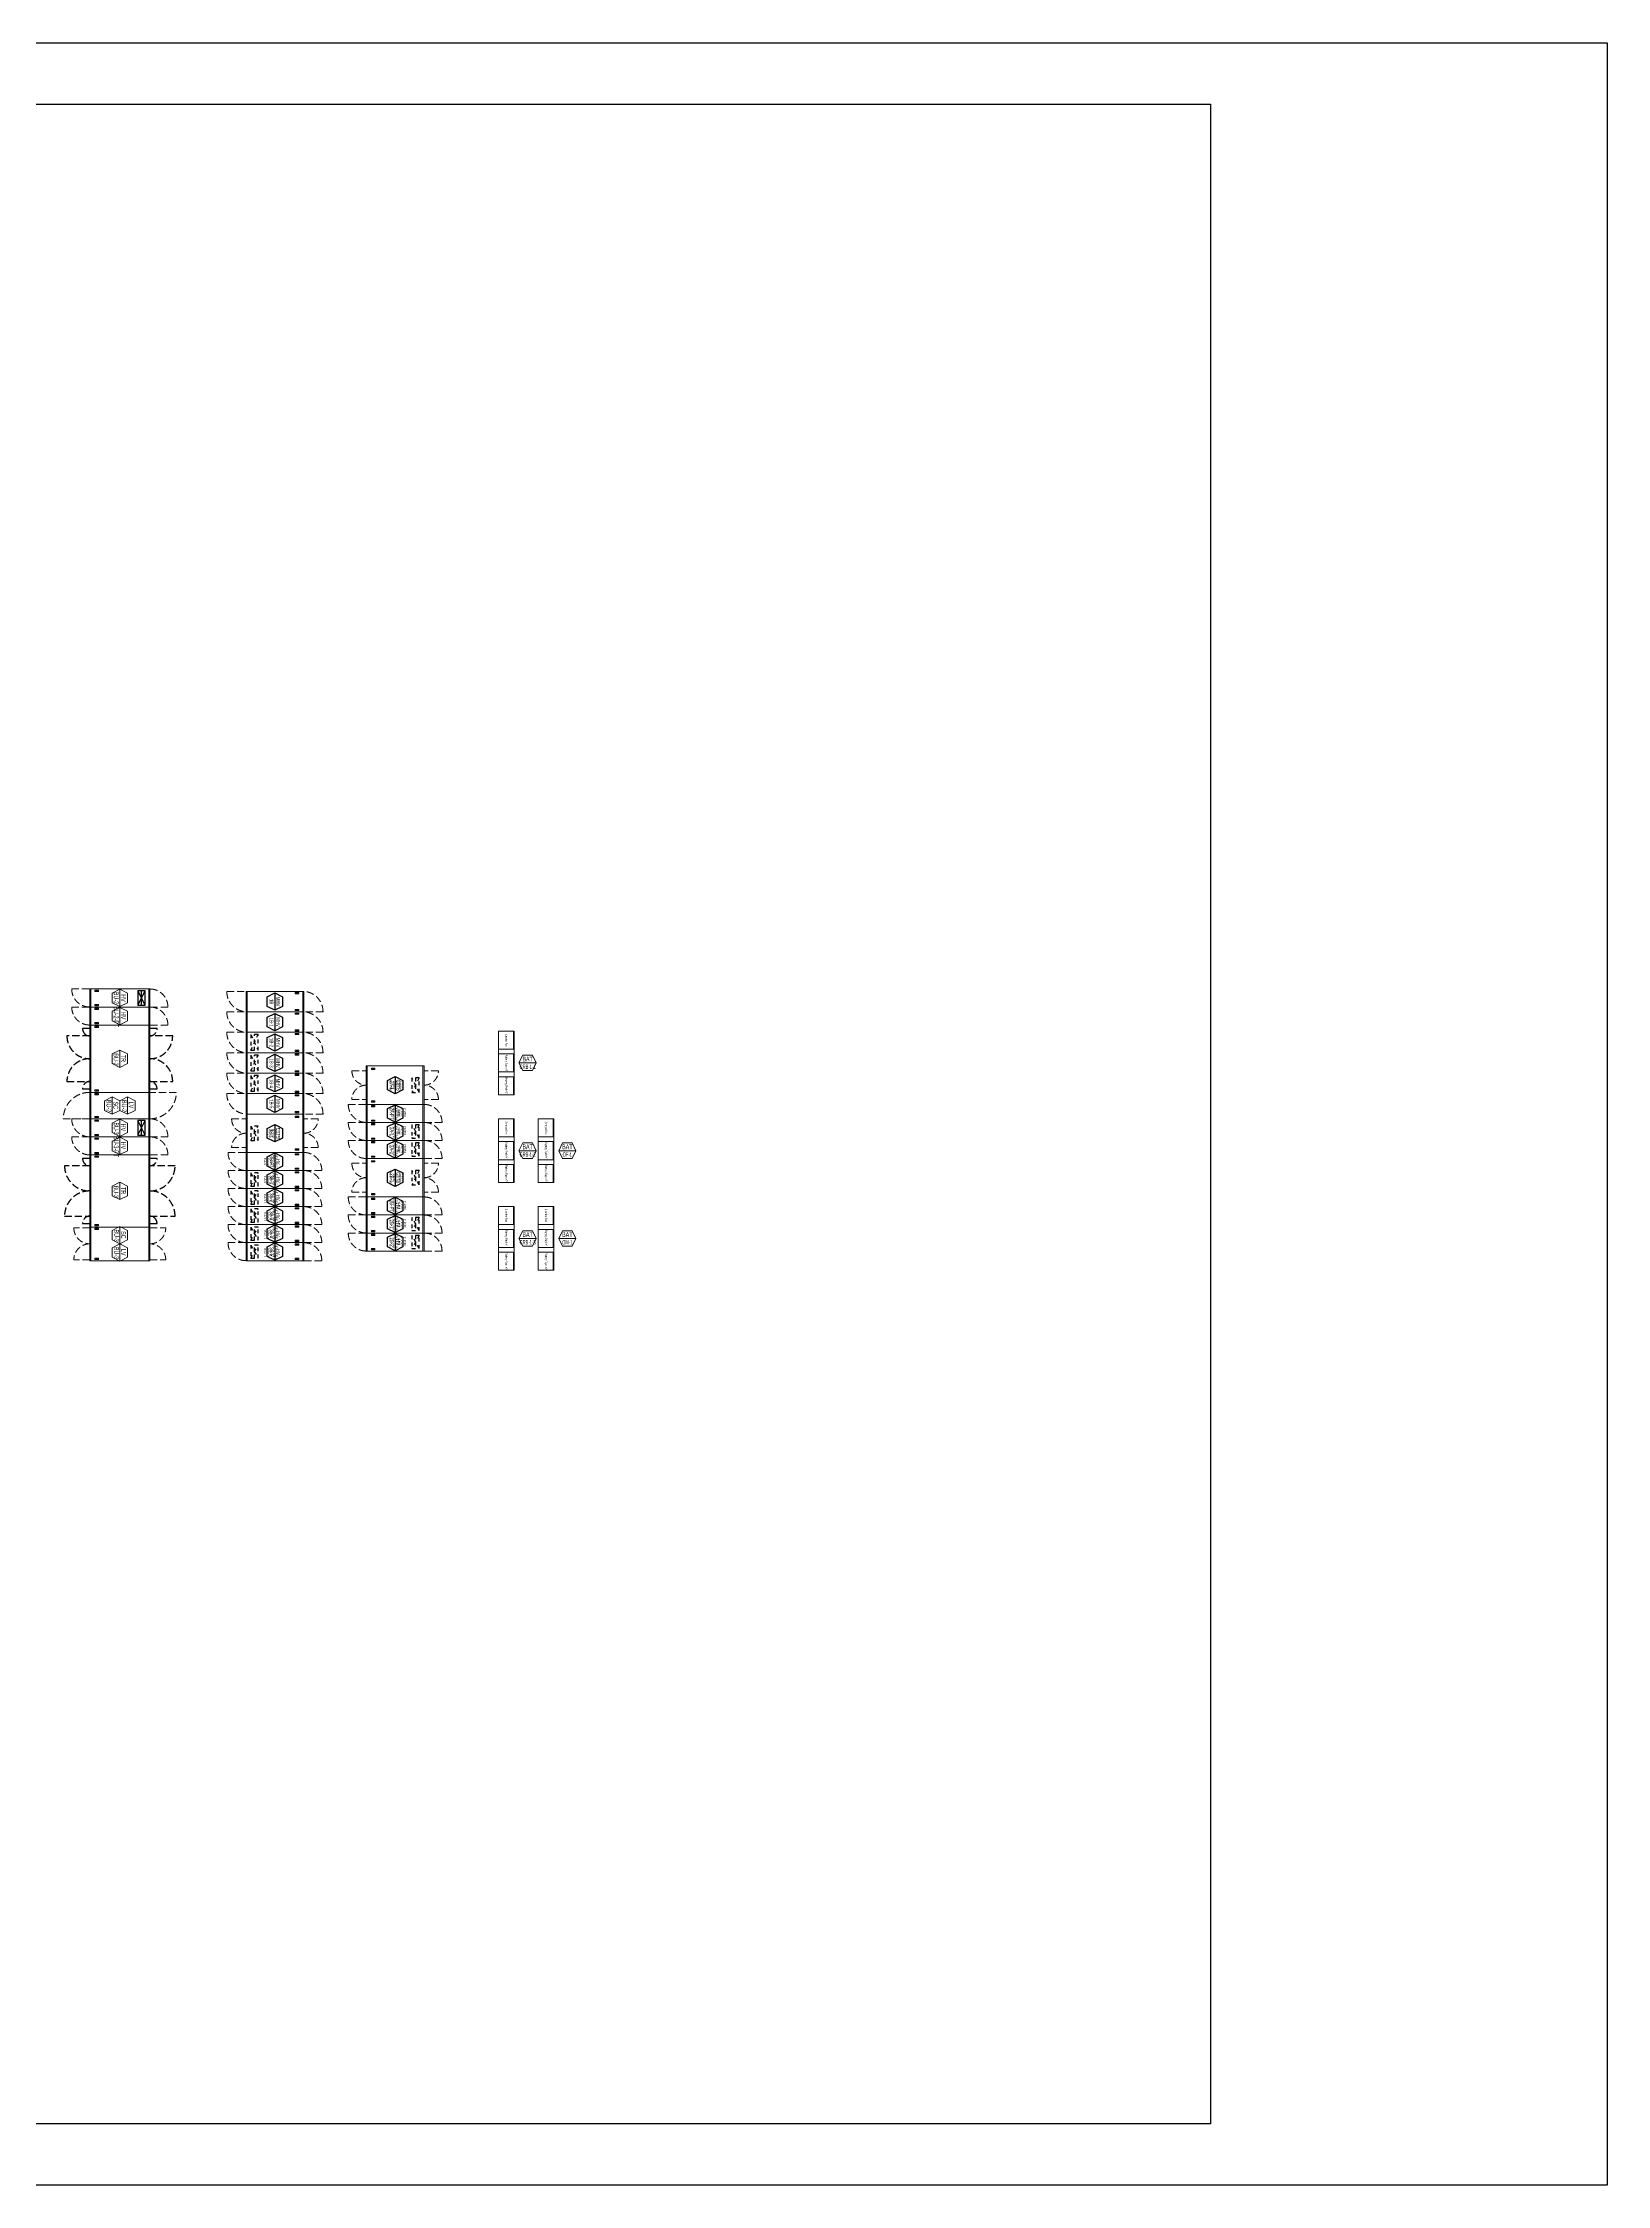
# Model space of a CAD drawing. Header units: millimetres. Extents: x 0 to 504600, y -356400 to 891000.
# Drawn here: x 313400 to 378450, y -356400 to -267300 of the extents above; entities that cross this region are included whole.
import ezdxf
from ezdxf.enums import TextEntityAlignment as Align

# ---------------------------------------------------------------- set-up
doc = ezdxf.new("R2010")
doc.units = ezdxf.units.MM
doc.header["$LTSCALE"] = 150
doc.linetypes.add('D1', pattern=[3, 1, -1, 1])
doc.linetypes.add('LH2', pattern=[2.85, 2, -0.85])
doc.layers.get('Defpoints').update_dxf_attribs({"color": 150})
doc.layers.add('-----31 Base Plan Equipment', color=5, linetype='Continuous', lineweight=0)
doc.layers.add('NOPLOT', color=191, linetype='Continuous', plot=False)
doc.styles.add('ELEC', font='')
doc.styles.add('WD', font='isocp2.shx', dxfattribs={"height": 75, "bigfont": 'whgtxt.shx'})
doc.styles.get('ELEC').set_extended_font_data('Dotum')

# ---------------------------------------------------------------- blocks, each defined once
blk = doc.blocks.new('A$C2e8f9a8b')
at = {"color": 0}
blk.add_line((30, 750), (30, 0), dxfattribs=at)
blk.add_lwpolyline([(650, 0), (0, 0), (0, 750), (650, 750)], close=True, dxfattribs=at)
blk = doc.blocks.new('1600X2400')
at = {"color": 8, "linetype": 'LH2'}
for p, q in [((-3000, 1400), (-2400, 1400)), ((600, 1400), (0, 1400)), ((-3000, 200), (-2400, 200)), ((600, 200), (0, 200))]:
    blk.add_line(p, q, dxfattribs=at)
at = {"linetype": 'Continuous'}
for p, q in [((-2360, 855), (-2360, 1600)), ((-42, 0), (-42, 1600)), ((-2360, 0), (-2360, 855))]:
    blk.add_line(p, q, dxfattribs=at)
at = {"linetype": 'D1'}
for p, q in [((-2040, 1505), (-2190, 1455)), ((-2040, 1455), (-2190, 1505)), ((-2040, 95), (-2190, 145)), ((-2040, 145), (-2190, 95))]:
    blk.add_line(p, q, dxfattribs=at)
blk.add_lwpolyline([(0, 1600), (0, 0), (-2400, 0), (-2400, 1600)], close=True)
for points in [[(-2190, 1505), (-2190, 1455), (-2040, 1455), (-2040, 1505)], [(-2190, 95), (-2190, 145), (-2040, 145), (-2040, 95)]]:
    blk.add_lwpolyline(points, close=True, dxfattribs=at)
at = {"color": 8, "linetype": 'LH2'}
for centre, start, end in [((-2400, 1400), 180, 270), ((0, 1400), 270, 0), ((-2400, 200), 90, 180), ((0, 200), 0, 90)]:
    blk.add_arc(centre, 600, start, end, dxfattribs=at)
blk = doc.blocks.new('750X2400')
at = {"color": 8, "linetype": 'LH2'}
for p, q in [((-3150, 750), (-2400, 750)), ((750, 0), (0, 0))]:
    blk.add_line(p, q, dxfattribs=at)
for p, q in [((-2360, 750), (-2360, 0)), ((-42, 750), (-42, 0))]:
    blk.add_line(p, q)
at = {"linetype": 'D1'}
for p, q in [((-2040, 700), (-2190, 650)), ((-2040, 650), (-2190, 700)), ((-2040, 50), (-2190, 100)), ((-2040, 100), (-2190, 50))]:
    blk.add_line(p, q, dxfattribs=at)
blk.add_lwpolyline([(-2400, 750), (-2400, 0), (0, 0), (0, 750)], close=True)
for points in [[(-2190, 700), (-2190, 650), (-2040, 650), (-2040, 700)], [(-2190, 50), (-2190, 100), (-2040, 100), (-2040, 50)]]:
    blk.add_lwpolyline(points, close=True, dxfattribs=at)
at = {"color": 8, "linetype": 'LH2'}
for centre, start, end in [((-2400, 750), 180, 270), ((0, 0), 0, 90)]:
    blk.add_arc(centre, 750, start, end, dxfattribs=at)
blk = doc.blocks.new('850X2400')
at = {"color": 8, "linetype": 'LH2'}
for p, q in [((-3200, 850), (-2400, 850)), ((800, 0), (0, 0))]:
    blk.add_line(p, q, dxfattribs=at)
for p, q in [((-2360, 850), (-2360, 0)), ((-40, 850), (-40, 0))]:
    blk.add_line(p, q)
at = {"linetype": 'D1'}
for p, q in [((-2040, 800), (-2190, 750)), ((-2040, 750), (-2190, 800)), ((-2040, 50), (-2190, 100)), ((-2040, 100), (-2190, 50))]:
    blk.add_line(p, q, dxfattribs=at)
blk.add_lwpolyline([(-2400, 850), (-2400, 0), (0, 0), (0, 850)], close=True)
for points in [[(-2190, 800), (-2190, 750), (-2040, 750), (-2040, 800)], [(-2190, 50), (-2190, 100), (-2040, 100), (-2040, 50)]]:
    blk.add_lwpolyline(points, close=True, dxfattribs=at)
at = {"color": 8, "linetype": 'LH2'}
for centre, start, end in [((-2356, 843), 179.51561, 267.01298), ((-44, 7), 359.51561, 87.01298)]:
    blk.add_arc(centre, 844, start, end, dxfattribs=at)
blk = doc.blocks.new('750X2500')
at = {"color": 8, "linetype": 'LH2'}
for p, q in [((-3250, 750), (-2458, 750)), ((750, 0), (-42, 0))]:
    blk.add_line(p, q, dxfattribs=at)
for p, q in [((-2460, 750), (-2460, 0)), ((-210, 700), (-360, 650)), ((-360, 700), (-210, 650)), ((-210, 50), (-360, 100)), ((-360, 50), (-210, 100)), ((-40, 750), (-40, 0))]:
    blk.add_line(p, q)
for points in [[(-2500, 750), (-2500, 0), (0, 0), (0, 750)], [(-360, 700), (-210, 700), (-210, 650), (-360, 650)], [(-360, 50), (-210, 50), (-210, 100), (-360, 100)]]:
    blk.add_lwpolyline(points, close=True)
for centre, start, end in [((-2500, 750), 180, 270), ((0, 0), 0, 90)]:
    blk.add_arc(centre, 750, start, end, dxfattribs=at)
blk = doc.blocks.new('1400X2500')
at = {"color": 8, "linetype": 'LH2'}
for p, q in [((-2500, 1360, 0), (-3160, 1360, 0)), ((0, 1360, 0), (660, 1360, 0)), ((-2500, 40, 0), (-3160, 40, 0)), ((0, 40, 0), (660, 40, 0))]:
    blk.add_line(p, q, dxfattribs=at)
for p, q in [((-2458, 0, 0), (-2458, 1400, 0)), ((-360, 1350, 0), (-210, 1300, 0)), ((-360, 1300, 0), (-210, 1350, 0)), ((-40, 0), (-40, 1400)), ((-360, 100, 0), (-210, 50, 0)), ((-360, 50, 0), (-210, 100, 0))]:
    blk.add_line(p, q)
for points in [[(0, 0), (0, 1400), (-2500, 1400), (-2500, 0)], [(-210, 1350), (-210, 1300), (-360, 1300), (-360, 1350)], [(-210, 100), (-210, 50), (-360, 50), (-360, 100)]]:
    blk.add_lwpolyline(points, close=True)
for centre, start, end in [((-2500, 1360, 0), 180, 270), ((0, 1360, 0), 270, 0), ((-2500, 40, 0), 90, 180), ((0, 40, 0), 0, 90)]:
    blk.add_arc(centre, 660, start, end, dxfattribs=at)
blk = doc.blocks.new('1100X2500')
for p, q in [((-2460, 1100), (-2460, 0)), ((-210, 1050), (-360, 1000)), ((-360, 1050), (-210, 1000)), ((-40, 1100), (-40, 0)), ((-210, 50), (-360, 100)), ((-360, 50), (-210, 100))]:
    blk.add_line(p, q)
at = {"color": 8, "linetype": 'LH2'}
for p, q in [((1100, 1100), (-42, 1100)), ((-3600, 0), (-2458, 0))]:
    blk.add_line(p, q, dxfattribs=at)
at = {"elevation": 0}
for points in [[(-2500, 1100), (-2500, 0), (0, 0), (0, 1100)], [(-360, 1050), (-210, 1050), (-210, 1000), (-360, 1000)], [(-360, 50), (-210, 50), (-210, 100), (-360, 100)]]:
    blk.add_lwpolyline(points, close=True, dxfattribs=at)
at = {"color": 8, "linetype": 'LH2'}
for centre, start, end in [((-2500, 0), 90, 180), ((0, 1100), 270, 0)]:
    blk.add_arc(centre, 1100, start, end, dxfattribs=at)

msp = doc.modelspace()

# ---------------------------------------------------------------- linework, layer by layer
at = {"layer": '-----31 Base Plan Equipment'}
for p, q in [((315390, -310950, 0), (315390, -308150, 0)), ((315710, -308250, 0), (315560, -308200, 0)), ((315710, -308200, 0), (315560, -308250, 0)), ((317810, -310950, 0), (317810, -308150, 0)), ((315710, -310900, 0), (315560, -310850, 0)), ((315710, -310850, 0), (315560, -310900, 0)), ((315390, -316550), (315390, -313550)), ((315710, -313650), (315560, -313600)), ((315710, -313600), (315560, -313650)), ((317810, -316550), (317810, -313550)), ((321850, -315450), (321850, -317950)), ((315710, -316500), (315560, -316450)), ((315710, -316450), (315560, -316500))]:
    msp.add_line(p, q, dxfattribs=at)
at = {"layer": '-----31 Base Plan Equipment', "elevation": 0}
for points in [[(316600, -306665), (316600, -307385), (316920, -307225), (316920, -306825), (316600, -306665), (316280, -306825), (316280, -307225), (316600, -307385)], [(316600, -307415), (316600, -308135), (316920, -307975), (316920, -307575), (316600, -307415), (316280, -307575), (316280, -307975), (316600, -308135)], [(316600, -309190), (316600, -309910), (316920, -309750), (316920, -309350), (316600, -309190), (316280, -309350), (316280, -309750), (316600, -309910)], [(316280, -311140), (316280, -311860), (316600, -311700), (316600, -311300), (316280, -311140), (315960, -311300), (315960, -311700), (316280, -311860)], [(316920, -311140), (316920, -311860), (317240, -311700), (317240, -311300), (316920, -311140), (316600, -311300), (316600, -311700), (316920, -311860)], [(316600, -312065), (316600, -312785), (316920, -312625), (316920, -312225), (316600, -312065), (316280, -312225), (316280, -312625), (316600, -312785)], [(316600, -312815), (316600, -313535), (316920, -313375), (316920, -312975), (316600, -312815), (316280, -312975), (316280, -313375), (316600, -313535)], [(333920, -313375), (333200, -313375), (333360, -313055), (333760, -313055), (333920, -313375), (333760, -313695), (333360, -313695), (333200, -313375)], [(333920, -317025), (333200, -317025), (333360, -316705), (333760, -316705), (333920, -317025), (333760, -317345), (333360, -317345), (333200, -317025)]]:
    msp.add_lwpolyline(points, dxfattribs=at)
at = {"layer": '-----31 Base Plan Equipment', "lineweight": -2}
for points in [[(323050, -306815), (323050, -307535), (322730, -307375), (322730, -306975), (323050, -306815), (323370, -306975), (323370, -307375), (323050, -307535)], [(323050, -307665), (323050, -308385), (322730, -308225), (322730, -307825), (323050, -307665), (323370, -307825), (323370, -308225), (323050, -308385)], [(323050, -308515), (323050, -309235), (322730, -309075), (322730, -308675), (323050, -308515), (323370, -308675), (323370, -309075), (323050, -309235)], [(323050, -309365), (323050, -310085), (322730, -309925), (322730, -309525), (323050, -309365), (323370, -309525), (323370, -309925), (323050, -310085)], [(323050, -310215), (323050, -310935), (322730, -310775), (322730, -310375), (323050, -310215), (323370, -310375), (323370, -310775), (323050, -310935)], [(328050, -310290), (328050, -311010), (327730, -310850), (327730, -310450), (328050, -310290), (328370, -310450), (328370, -310850), (328050, -311010)], [(323050, -311065), (323050, -311785), (322730, -311625), (322730, -311225), (323050, -311065), (323370, -311225), (323370, -311625), (323050, -311785)], [(328050, -311465), (328050, -312185), (327730, -312025), (327730, -311625), (328050, -311465), (328370, -311625), (328370, -312025), (328050, -312185)], [(323050, -312290), (323050, -313010), (322730, -312850), (322730, -312450), (323050, -312290), (323370, -312450), (323370, -312850), (323050, -313010)], [(328050, -312215), (328050, -312935), (327730, -312775), (327730, -312375), (328050, -312215), (328370, -312375), (328370, -312775), (328050, -312935)], [(323050, -313465), (323050, -314185), (322730, -314025), (322730, -313625), (323050, -313465), (323370, -313625), (323370, -314025), (323050, -314185)], [(328050, -312965), (328050, -313685), (327730, -313525), (327730, -313125), (328050, -312965), (328370, -313125), (328370, -313525), (328050, -313685)], [(323050, -314215), (323050, -314935), (322730, -314775), (322730, -314375), (323050, -314215), (323370, -314375), (323370, -314775), (323050, -314935)], [(328050, -314140), (328050, -314860), (327730, -314700), (327730, -314300), (328050, -314140), (328370, -314300), (328370, -314700), (328050, -314860)], [(323050, -314965), (323050, -315685), (322730, -315525), (322730, -315125), (323050, -314965), (323370, -315125), (323370, -315525), (323050, -315685)], [(328050, -315315), (328050, -316035), (327730, -315875), (327730, -315475), (328050, -315315), (328370, -315475), (328370, -315875), (328050, -316035)], [(323050, -315715), (323050, -316435), (322730, -316275), (322730, -315875), (323050, -315715), (323370, -315875), (323370, -316275), (323050, -316435)], [(328050, -316065), (328050, -316785), (327730, -316625), (327730, -316225), (328050, -316065), (328370, -316225), (328370, -316625), (328050, -316785)], [(323050, -316465), (323050, -317185), (322730, -317025), (322730, -316625), (323050, -316465), (323370, -316625), (323370, -317025), (323050, -317185)], [(328050, -316815), (328050, -317535), (327730, -317375), (327730, -316975), (328050, -316815), (328370, -316975), (328370, -317375), (328050, -317535)], [(323050, -317215), (323050, -317935), (322730, -317775), (322730, -317375), (323050, -317215), (323370, -317375), (323370, -317775), (323050, -317935)]]:
    msp.add_lwpolyline(points, dxfattribs=at)
at = {"layer": '-----31 Base Plan Equipment', "elevation": 0}
for points in [[(315350, -310950), (315350, -308150), (317850, -308150), (317850, -310950)], [(315560, -308250), (315560, -308200), (315710, -308200), (315710, -308250)], [(315560, -310900), (315560, -310850), (315710, -310850), (315710, -310900)], [(332350, -312050), (333000, -312050), (333000, -314700), (332350, -314700)], [(332350, -315700), (333000, -315700), (333000, -318350), (332350, -318350)]]:
    msp.add_lwpolyline(points, close=True, dxfattribs=at)
at = {"layer": '-----31 Base Plan Equipment'}
for points in [[(332350, -308400), (333000, -308400), (333000, -311050), (332350, -311050)], [(334000, -312050), (334650, -312050), (334650, -314700), (334000, -314700)], [(315350, -316550), (315350, -313550), (317850, -313550), (317850, -316550)], [(315560, -313650), (315560, -313600), (315710, -313600), (315710, -313650)], [(334000, -315700), (334650, -315700), (334650, -318350), (334000, -318350)], [(315560, -316500), (315560, -316450), (315710, -316450), (315710, -316500)]]:
    msp.add_lwpolyline(points, close=True, dxfattribs=at)
for points in [[(333920, -309725), (333200, -309725), (333360, -309405), (333760, -309405), (333920, -309725), (333760, -310045), (333360, -310045), (333200, -309725)], [(335570, -313375), (334850, -313375), (335010, -313055), (335410, -313055), (335570, -313375), (335410, -313695), (335010, -313695), (334850, -313375)], [(316600, -314690), (316600, -315410), (316920, -315250), (316920, -314850), (316600, -314690), (316280, -314850), (316280, -315250), (316600, -315410)], [(316600, -316530), (316600, -317250), (316920, -317090), (316920, -316690), (316600, -316530), (316280, -316690), (316280, -317090), (316600, -317250)], [(335570, -317025), (334850, -317025), (335010, -316705), (335410, -316705), (335570, -317025), (335410, -317345), (335010, -317345), (334850, -317025)], [(316600, -317250), (316600, -317970), (316920, -317810), (316920, -317410), (316600, -317250), (316280, -317410), (316280, -317810), (316600, -317970)]]:
    msp.add_lwpolyline(points, dxfattribs=at)
at = {"color": 8, "linetype": 'LH2', "elevation": 0}
for points in [[(315350, -308300), (315050, -308300, 0.414214), (315350, -308600), (314400, -308600, 0.414214), (315350, -309550, 0.414214), (314400, -310500), (315350, -310500, 0.414214), (315050, -310800), (315350, -310800)], [(317850, -310800), (318150, -310800, 0.414214), (317850, -310500), (318800, -310500, 0.414214), (317850, -309550, 0.414214), (318800, -308600), (317850, -308600, 0.414214), (318150, -308300), (317850, -308300)], [(315350, -313700), (315050, -313700, 0.414214), (315350, -314000), (314300, -314000, 0.414214), (315350, -315050, 0.414214), (314300, -316100), (315350, -316100, 0.414214), (315050, -316400), (315350, -316400)], [(317850, -316400), (318150, -316400, 0.414214), (317850, -316100), (318900, -316100, 0.414214), (317850, -315050, 0.414214), (318900, -314000), (317850, -314000, 0.414214), (318150, -313700), (317850, -313700)]]:
    msp.add_lwpolyline(points, format="xyb", dxfattribs=at)
at = {"layer": 'Defpoints'}
for points in [[(252300, -267300), (378450, -267300), (378450, -356400), (252300, -356400)], [(256950, -269850), (361950, -269850), (361950, -353850), (256950, -353850)]]:
    msp.add_lwpolyline(points, close=True, dxfattribs=at)
at = {"layer": 'NOPLOT'}
for p, q in [((317350, -307325, 0), (317650, -306725, 0)), ((317650, -307325, 0), (317350, -306725, 0)), ((317500, -307325, 0), (317500, -306725, 0)), ((317350, -312725, 0), (317650, -312125, 0)), ((317650, -312725, 0), (317350, -312125, 0)), ((317500, -312725, 0), (317500, -312125, 0))]:
    msp.add_line(p, q, dxfattribs=at)
at = {"layer": 'NOPLOT', "linetype": 'D1'}
for p, q in [((322050, -309200), (322350, -308550)), ((322050, -308550), (322350, -309200)), ((322200, -309200), (322200, -308550)), ((322050, -310050), (322350, -309400)), ((322050, -309400), (322350, -310050)), ((322200, -310050), (322200, -309400)), ((322050, -310900), (322350, -310250)), ((322050, -310250), (322350, -310900)), ((322200, -310900), (322200, -310250)), ((329050, -310350), (328750, -310950)), ((329050, -310950), (328750, -310350)), ((328900, -310350), (328900, -310950)), ((322050, -312950), (322350, -312350)), ((322050, -312350), (322350, -312950)), ((322200, -312950), (322200, -312350)), ((329050, -312300), (328750, -312850)), ((329050, -312850), (328750, -312300)), ((328900, -312300), (328900, -312850)), ((329050, -313050), (328750, -313600)), ((329050, -313600), (328750, -313050)), ((328900, -313050), (328900, -313600)), ((322050, -314850), (322350, -314300)), ((322050, -314300), (322350, -314850)), ((322200, -314850), (322200, -314300)), ((329050, -314200), (328750, -314800)), ((329050, -314800), (328750, -314200)), ((328900, -314200), (328900, -314800)), ((322050, -315600), (322350, -315050)), ((322050, -315050), (322350, -315600)), ((322200, -315600), (322200, -315050)), ((322050, -316350), (322350, -315800)), ((322050, -315800), (322350, -316350)), ((322200, -316350), (322200, -315800)), ((329050, -316150), (328750, -316700)), ((329050, -316700), (328750, -316150)), ((328900, -316150), (328900, -316700)), ((322050, -317100), (322350, -316550)), ((322050, -316550), (322350, -317100)), ((322200, -317100), (322200, -316550)), ((329050, -316900), (328750, -317450)), ((329050, -317450), (328750, -316900)), ((328900, -316900), (328900, -317450)), ((322050, -317850), (322350, -317300)), ((322050, -317300), (322350, -317850)), ((322200, -317850), (322200, -317300))]:
    msp.add_line(p, q, dxfattribs=at)
at = {"layer": 'NOPLOT', "elevation": 0}
for points in [[(317350, -307325), (317650, -307325), (317650, -306725), (317350, -306725)], [(317350, -312725), (317650, -312725), (317650, -312125), (317350, -312125)]]:
    msp.add_lwpolyline(points, close=True, dxfattribs=at)
at = {"layer": 'NOPLOT', "linetype": 'D1'}
for points in [[(322350, -309200), (322350, -308550), (322050, -308550), (322050, -309200)], [(322350, -310050), (322350, -309400), (322050, -309400), (322050, -310050)], [(322350, -310900), (322350, -310250), (322050, -310250), (322050, -310900)], [(328750, -310350), (328750, -310950), (329050, -310950), (329050, -310350)], [(322350, -312950), (322350, -312350), (322050, -312350), (322050, -312950)], [(328750, -312300), (328750, -312850), (329050, -312850), (329050, -312300)], [(328750, -313050), (328750, -313600), (329050, -313600), (329050, -313050)], [(322350, -314850), (322350, -314300), (322050, -314300), (322050, -314850)], [(328750, -314200), (328750, -314800), (329050, -314800), (329050, -314200)], [(322350, -315600), (322350, -315050), (322050, -315050), (322050, -315600)], [(322350, -316350), (322350, -315800), (322050, -315800), (322050, -316350)], [(328750, -316150), (328750, -316700), (329050, -316700), (329050, -316150)], [(322350, -317100), (322350, -316550), (322050, -316550), (322050, -317100)], [(328750, -316900), (328750, -317450), (329050, -317450), (329050, -316900)], [(322350, -317850), (322350, -317300), (322050, -317300), (322050, -317850)]]:
    msp.add_lwpolyline(points, close=True, dxfattribs=at)

# ---------------------------------------------------------------- block references
at = {"layer": '-----31 Base Plan Equipment', "rotation": 180}
for name, p in [('750X2500', (315350, -306650, 0)), ('850X2400', (321850, -306750)), ('750X2500', (315350, -307400, 0)), ('850X2400', (321850, -307600)), ('850X2400', (321850, -308450)), ('A$C2e8f9a8b', (333000, -308400)), ('850X2400', (321850, -309300)), ('A$C2e8f9a8b', (333000, -309350)), ('1100X2500', (315350, -310950, 0)), ('850X2400', (321850, -310150)), ('A$C2e8f9a8b', (333000, -310300)), ('850X2400', (321850, -311000)), ('750X2500', (315350, -312050, 0)), ('1600X2400', (321850, -311850)), ('A$C2e8f9a8b', (333000, -312050)), ('A$C2e8f9a8b', (334650, -312050)), ('750X2500', (315350, -312800, 0)), ('750X2400', (321850, -313450)), ('A$C2e8f9a8b', (333000, -313000)), ('A$C2e8f9a8b', (334650, -313000)), ('750X2400', (321850, -314200)), ('A$C2e8f9a8b', (333000, -313950)), ('A$C2e8f9a8b', (334650, -313950)), ('750X2400', (321850, -314950)), ('750X2400', (321850, -315700)), ('A$C2e8f9a8b', (333000, -315700)), ('A$C2e8f9a8b', (334650, -315700)), ('1400X2500', (315350, -316550)), ('750X2400', (321850, -316450)), ('A$C2e8f9a8b', (333000, -316650)), ('A$C2e8f9a8b', (334650, -316650)), ('750X2400', (321850, -317200)), ('A$C2e8f9a8b', (333000, -317600)), ('A$C2e8f9a8b', (334650, -317600))]:
    msp.add_blockref(name, p, dxfattribs=at)
at = {"layer": '-----31 Base Plan Equipment'}
for name, p in [('1600X2400', (329250, -311450)), ('750X2400', (329250, -312200)), ('750X2400', (329250, -312950)), ('750X2400', (329250, -313700)), ('1600X2400', (329250, -315300)), ('750X2400', (329250, -316050)), ('750X2400', (329250, -316800)), ('750X2400', (329250, -317550))]:
    msp.add_blockref(name, p, dxfattribs=at)

# ---------------------------------------------------------------- texts
at = {"layer": '-----31 Base Plan Equipment', "style": 'ELEC'}
for s, height, width, p in [('BU-2', 200, 0.7, (316448, -307025, 0)), ('HV', 200, 0.7, (316751, -307025, 0)), ('BU-2-PT', 200, 0.7, (316448, -307805, 0)), ('HV', 200, 0.7, (316751, -307758, 0)), ('Junction Box', 100, 0.6, (332675, -308775)), ('BU-2', 200, 0.7, (316442, -309583, 0)), ('TR', 200, 0.7, (316751, -309538, 0)), ('Battery Rack #1', 100, 0.6, (332675, -309725)), ('Battery Rack #2', 100, 0.6, (332675, -310675)), ('BU-2', 200, 0.7, (316147, -311521, 0)), ('SC', 200, 0.7, (316431, -311489, 0)), ('BU-2', 200, 0.7, (316787, -311521, 0)), ('LV', 200, 0.7, (317071, -311474, 0)), ('BU-3', 200, 0.7, (316448, -312455, 0)), ('HV', 200, 0.7, (316751, -312408, 0)), ('Junction Box', 100, 0.6, (332675, -312425)), ('Junction Box', 100, 0.6, (334325, -312425)), ('BU-3-PT', 200, 0.7, (316448, -313205, 0)), ('HV', 200, 0.7, (316751, -313158, 0)), ('Battery Rack #1', 100, 0.6, (332675, -313375)), ('Battery Rack #1', 100, 0.6, (334325, -313375)), ('Battery Rack #2', 100, 0.6, (332675, -314325)), ('Battery Rack #2', 100, 0.6, (334325, -314325)), ('BU-3', 200, 0.7, (316442, -315083)), ('TR', 200, 0.7, (316751, -315038)), ('Junction Box', 100, 0.6, (332675, -316075)), ('Junction Box', 100, 0.6, (334325, -316075)), ('BU-3', 200, 0.7, (316467, -316911)), ('SC', 200, 0.7, (316751, -316879)), ('Battery Rack #1', 100, 0.6, (332675, -317025)), ('Battery Rack #1', 100, 0.6, (334325, -317025)), ('BU-3', 200, 0.7, (316467, -317631)), ('LV', 200, 0.7, (316751, -317599)), ('Battery Rack #2', 100, 0.6, (332675, -317975)), ('Battery Rack #2', 100, 0.6, (334325, -317975))]:
    msp.add_text(s, height=height, rotation=270, dxfattribs=dict(at, width=width)).set_placement(p, align=Align.MIDDLE_CENTER)
at = {"layer": '-----31 Base Plan Equipment', "lineweight": -2, "style": 'ELEC', "width": 0.7}
for s, p in [('1B', (322910, -307179)), ('MHV', (323182, -307177)), ('1B-1', (322910, -308029)), ('MHV', (323182, -308027)), ('1B-2', (322910, -308879)), ('MHV', (323182, -308877)), ('1B-3', (322910, -309729)), ('MHV', (323182, -309727)), ('1B-4', (322910, -310579)), ('MHV', (323182, -310577)), ('2A-1', (327910, -310654)), ('CTTS', (328182, -310652)), ('1B-5', (322910, -311429)), ('MHV', (323182, -311427)), ('2A-PT', (327910, -311829)), ('HV', (328182, -311827)), ('3B-1', (322910, -312654)), ('CTTS', (323182, -312652)), ('2A-1', (327910, -312579)), ('HV', (328182, -312577)), ('3B-PT', (322910, -313829)), ('2A-2', (327910, -313329)), ('HV', (328182, -313327)), ('3B-1', (322910, -314579)), ('HV', (323182, -313827)), ('HV', (323182, -314577)), ('2B-1', (327910, -314504)), ('CTTS', (328182, -314502)), ('3B-2', (322910, -315329)), ('HV', (323182, -315327)), ('3B-3', (322910, -316079)), ('HV', (323182, -316077)), ('2B-PT', (327910, -315679)), ('2B-1', (327910, -316429)), ('HV', (328182, -315677)), ('3B-4', (322910, -316829)), ('HV', (323182, -316827)), ('2B-2', (327910, -317179)), ('HV', (328182, -316427)), ('HV', (328182, -317177)), ('3B-5', (322910, -317579)), ('HV', (323182, -317577))]:
    msp.add_text(s, height=160, rotation=270, dxfattribs=at).set_placement(p, align=Align.MIDDLE)
at = {"layer": '-----31 Base Plan Equipment', "style": 'ELEC'}
for s, height, width, p in [('CRB-1-1', 180, 0.6, (333560, -309885)), ('BAT', 200, 0.7, (333560, -309565)), ('CRB-1-2', 180, 0.6, (333560, -313535)), ('BAT', 200, 0.7, (333560, -313215)), ('BAT', 200, 0.7, (335210, -313215)), ('OF-1', 180, 0.6, (335210, -313535)), ('CRB-1-3', 180, 0.6, (333560, -317185)), ('BAT', 200, 0.7, (333560, -316865)), ('OM-1', 180, 0.6, (335210, -317185)), ('BAT', 200, 0.7, (335210, -316865))]:
    msp.add_text(s, height=height, dxfattribs=dict(at, width=width)).set_placement(p, align=Align.MIDDLE_CENTER)
at = {"layer": 'NOPLOT', "linetype": 'D1', "style": 'WD'}
for s, rotation, p in [('7.2kV CTTS', 90, (327880, -310650)), ('2000A', 90, (328000, -310650)), ('W:1600', 90, (328120, -310650)), ('D:2500', 90, (328240, -310650)), ('H:2350', 90, (328360, -310650)), ('7.2kV VCB', 270, (327980, -311800)), ('630A,1250A', 270, (328100, -311800)), ('W:800', 270, (328220, -311800)), ('D:2400', 270, (328340, -311800)), ('H:2350', 270, (328460, -311800)), ('H:2350', 270, (322740, -312650)), ('D:2500', 270, (322860, -312650)), ('W:1600', 270, (322980, -312650)), ('2000A', 270, (323100, -312650)), ('7.2kV CTTS', 270, (323220, -312650)), ('7.2kV VCB', 270, (327980, -312550)), ('630A,1250A', 270, (328100, -312550)), ('W:800', 270, (328220, -312550)), ('D:2400', 270, (328340, -312550)), ('H:2350', 270, (328460, -312550)), ('630A,1250A', 90, (323000, -313850)), ('7.2kV VCB', 90, (323120, -313850)), ('7.2kV VCB', 270, (327980, -313300)), ('630A,1250A', 270, (328100, -313300)), ('W:800', 270, (328220, -313300)), ('D:2400', 270, (328340, -313300)), ('H:2350', 270, (328460, -313300)), ('H:2350', 90, (322640, -313850)), ('H:2350', 90, (322640, -314600)), ('D:2400', 90, (322760, -313850)), ('D:2400', 90, (322760, -314600)), ('W:800', 90, (322880, -313850)), ('W:800', 90, (322880, -314600)), ('630A,1250A', 90, (323000, -314600)), ('7.2kV VCB', 90, (323120, -314600)), ('7.2kV CTTS', 90, (327880, -314500)), ('2000A', 90, (328000, -314500)), ('W:1600', 90, (328120, -314500)), ('D:2500', 90, (328240, -314500)), ('H:2350', 90, (328360, -314500)), ('H:2350', 90, (322640, -315350)), ('D:2400', 90, (322760, -315350)), ('W:800', 90, (322880, -315350)), ('630A,1250A', 90, (323000, -315350)), ('7.2kV VCB', 90, (323120, -315350)), ('630A,1250A', 270, (328100, -315650)), ('H:2350', 90, (322640, -316100)), ('D:2400', 90, (322760, -316100)), ('W:800', 90, (322880, -316100)), ('630A,1250A', 90, (323000, -316100)), ('7.2kV VCB', 90, (323120, -316100)), ('7.2kV VCB', 270, (327980, -315650)), ('7.2kV VCB', 270, (327980, -316400)), ('630A,1250A', 270, (328100, -316400)), ('W:800', 270, (328220, -315650)), ('W:800', 270, (328220, -316400)), ('D:2400', 270, (328340, -315650)), ('D:2400', 270, (328340, -316400)), ('H:2350', 270, (328460, -315650)), ('H:2350', 270, (328460, -316400)), ('H:2350', 90, (322640, -316850)), ('D:2400', 90, (322760, -316850)), ('W:800', 90, (322880, -316850)), ('630A,1250A', 90, (323000, -316850)), ('7.2kV VCB', 90, (323120, -316850)), ('7.2kV VCB', 270, (327980, -317150)), ('630A,1250A', 270, (328100, -317150)), ('W:800', 270, (328220, -317150)), ('D:2400', 270, (328340, -317150)), ('H:2350', 270, (328460, -317150)), ('H:2350', 90, (322640, -317600)), ('D:2400', 90, (322760, -317600)), ('W:800', 90, (322880, -317600)), ('630A,1250A', 90, (323000, -317600)), ('7.2kV VCB', 90, (323120, -317600))]:
    msp.add_text(s, height=80, rotation=rotation, dxfattribs=at).set_placement(p, align=Align.MIDDLE)

doc.saveas('drawing.dxf')
